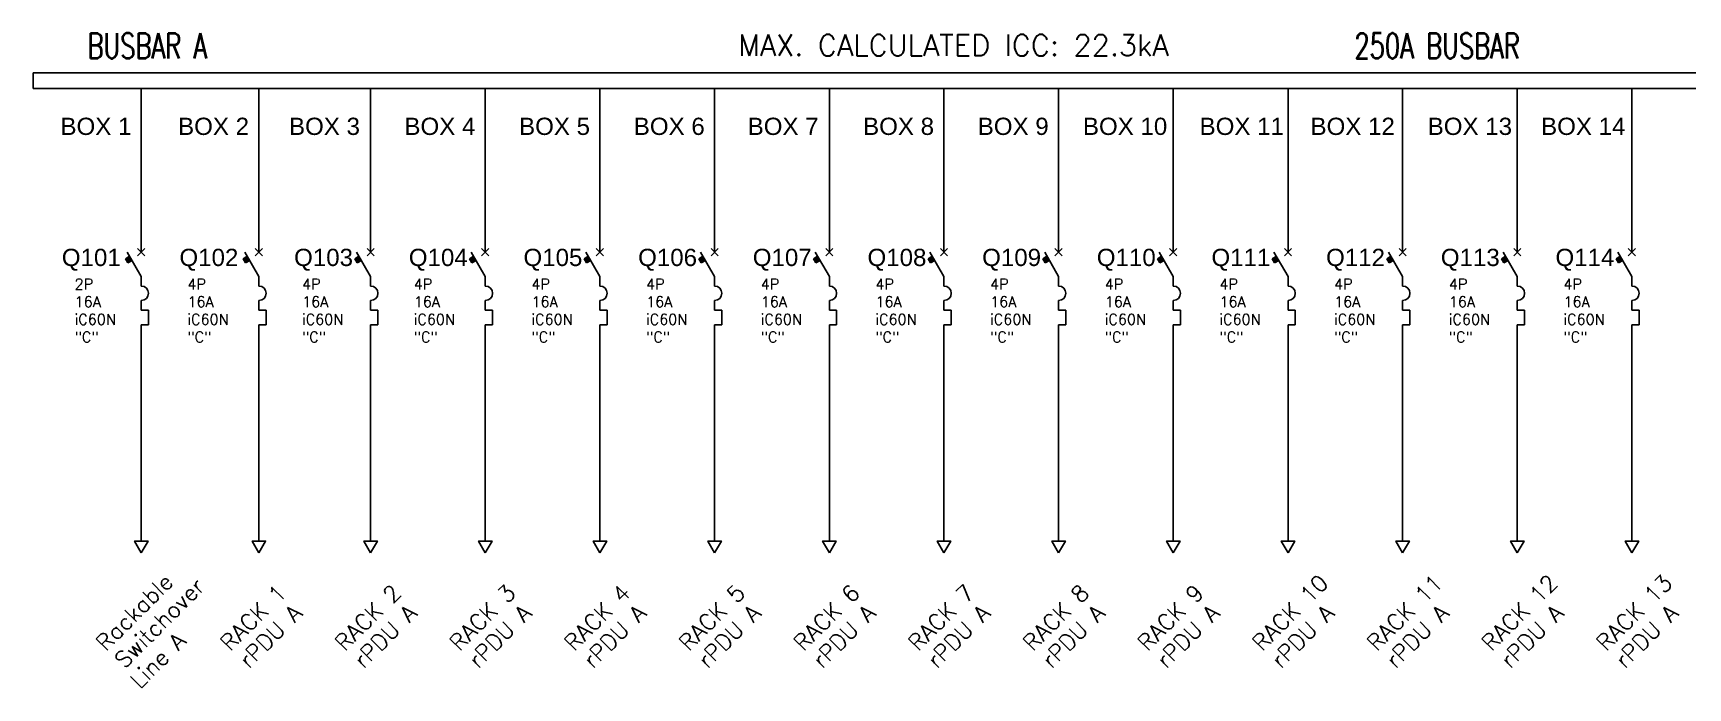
# Model space of a CAD drawing. Header units: inches. Extents: x 86 to 1426, y 63 to 696.
# Drawn here: x 87.1 to 282.6, y 462 to 539.4 of the extents above; entities that cross this region are included whole.
import ezdxf

# ---------------------------------------------------------------- set-up
doc = ezdxf.new("R2010")
doc.units = ezdxf.units.IN
doc.header["$MEASUREMENT"] = 0
doc.layers.get('0').update_dxf_attribs({"lineweight": 0, "plot": 0})
for name, color, linetype in [('ATEXT', 7, 'Continuous'), ('DIBUIX', 7, 'Continuous'), ('Líneas', 122, 'Continuous'), ('TEXTE', 7, 'Continuous')]:
    doc.layers.add(name, color=color, linetype=linetype)
doc.styles.add('Estilo1', font='arial.ttf')
doc.styles.add('NORMAL', font='simplex', dxfattribs={"width": 0.7})
doc.styles.add('RomanS', font='romans.shx')

msp = doc.modelspace()

# ---------------------------------------------------------------- linework, layer by layer
at = {"layer": 'DIBUIX'}
for p, q in [((98.46, 513.04), (97.97, 512.76)), ((98.46, 513.04), (97.97, 512.76)), ((98.46, 513.04), (97.97, 512.76)), ((98.26, 512.26), (97.97, 512.76)), ((98.26, 512.26), (97.97, 512.76)), ((98.26, 512.26), (97.97, 512.76)), ((98.33, 512.3), (98.04, 512.8)), ((98.33, 512.3), (98.04, 512.8)), ((98.33, 512.3), (98.04, 512.8)), ((98.4, 512.34), (98.12, 512.84)), ((98.4, 512.34), (98.12, 512.84)), ((98.4, 512.34), (98.12, 512.84)), ((99.84, 510.67), (98.19, 513.54)), ((99.84, 510.67), (98.19, 513.54)), ((99.84, 510.67), (98.19, 513.54)), ((98.48, 512.39), (98.19, 512.88)), ((98.48, 512.39), (98.19, 512.88)), ((98.48, 512.39), (98.19, 512.88)), ((98.75, 512.54), (98.26, 512.26)), ((98.75, 512.54), (98.26, 512.26)), ((98.75, 512.54), (98.26, 512.26)), ((98.55, 512.43), (98.27, 512.93)), ((98.55, 512.43), (98.27, 512.93)), ((98.55, 512.43), (98.27, 512.93)), ((98.63, 512.47), (98.34, 512.97)), ((98.63, 512.47), (98.34, 512.97)), ((98.63, 512.47), (98.34, 512.97)), ((98.7, 512.51), (98.42, 513.01)), ((98.7, 512.51), (98.42, 513.01)), ((98.7, 512.51), (98.42, 513.01)), ((99.41, 513.97), (100.27, 513.11)), ((100.27, 513.97), (99.41, 513.11)), ((99.41, 513.97), (100.27, 513.11)), ((100.27, 513.97), (99.41, 513.11)), ((99.41, 513.97), (100.27, 513.11)), ((100.27, 513.97), (99.41, 513.11)), ((112.37, 513.04), (111.87, 512.76)), ((112.37, 513.04), (111.87, 512.76)), ((112.37, 513.04), (111.87, 512.76)), ((112.16, 512.26), (111.87, 512.76)), ((112.16, 512.26), (111.87, 512.76)), ((112.16, 512.26), (111.87, 512.76)), ((112.23, 512.3), (111.94, 512.8)), ((112.23, 512.3), (111.94, 512.8)), ((112.23, 512.3), (111.94, 512.8)), ((112.31, 512.34), (112.02, 512.84)), ((112.31, 512.34), (112.02, 512.84)), ((112.31, 512.34), (112.02, 512.84)), ((113.75, 510.67), (112.09, 513.54)), ((113.75, 510.67), (112.09, 513.54)), ((113.75, 510.67), (112.09, 513.54)), ((112.39, 512.39), (112.1, 512.88)), ((112.39, 512.39), (112.1, 512.88)), ((112.39, 512.39), (112.1, 512.88)), ((112.66, 512.54), (112.16, 512.26)), ((112.66, 512.54), (112.16, 512.26)), ((112.66, 512.54), (112.16, 512.26)), ((112.46, 512.43), (112.17, 512.93)), ((112.46, 512.43), (112.17, 512.93)), ((112.46, 512.43), (112.17, 512.93)), ((112.53, 512.47), (112.24, 512.97)), ((112.53, 512.47), (112.24, 512.97)), ((112.53, 512.47), (112.24, 512.97)), ((112.6, 512.51), (112.32, 513.01)), ((112.6, 512.51), (112.32, 513.01)), ((112.6, 512.51), (112.32, 513.01)), ((113.32, 513.97), (114.18, 513.11)), ((114.18, 513.97), (113.32, 513.11)), ((113.32, 513.97), (114.18, 513.11)), ((114.18, 513.97), (113.32, 513.11)), ((113.32, 513.97), (114.18, 513.11)), ((114.18, 513.97), (113.32, 513.11)), ((125.57, 513.04), (125.07, 512.76)), ((125.57, 513.04), (125.07, 512.76)), ((125.57, 513.04), (125.07, 512.76)), ((125.36, 512.26), (125.07, 512.76)), ((125.36, 512.26), (125.07, 512.76)), ((125.36, 512.26), (125.07, 512.76)), ((125.43, 512.3), (125.15, 512.8)), ((125.43, 512.3), (125.15, 512.8)), ((125.43, 512.3), (125.15, 512.8)), ((125.51, 512.34), (125.22, 512.84)), ((125.51, 512.34), (125.22, 512.84)), ((125.51, 512.34), (125.22, 512.84)), ((126.95, 510.67), (125.29, 513.54)), ((126.95, 510.67), (125.29, 513.54)), ((126.95, 510.67), (125.29, 513.54)), ((125.59, 512.39), (125.3, 512.88)), ((125.59, 512.39), (125.3, 512.88)), ((125.59, 512.39), (125.3, 512.88)), ((125.86, 512.54), (125.36, 512.26)), ((125.86, 512.54), (125.36, 512.26)), ((125.86, 512.54), (125.36, 512.26)), ((125.66, 512.43), (125.37, 512.93)), ((125.66, 512.43), (125.37, 512.93)), ((125.66, 512.43), (125.37, 512.93)), ((125.73, 512.47), (125.44, 512.97)), ((125.73, 512.47), (125.44, 512.97)), ((125.73, 512.47), (125.44, 512.97)), ((125.8, 512.51), (125.52, 513.01)), ((125.8, 512.51), (125.52, 513.01)), ((125.8, 512.51), (125.52, 513.01)), ((126.52, 513.97), (127.38, 513.11)), ((127.38, 513.97), (126.52, 513.11)), ((126.52, 513.97), (127.38, 513.11)), ((127.38, 513.97), (126.52, 513.11)), ((126.52, 513.97), (127.38, 513.11)), ((127.38, 513.97), (126.52, 513.11)), ((139.12, 513.04), (138.63, 512.76)), ((139.12, 513.04), (138.63, 512.76)), ((139.12, 513.04), (138.63, 512.76)), ((138.91, 512.26), (138.63, 512.76)), ((138.91, 512.26), (138.63, 512.76)), ((138.91, 512.26), (138.63, 512.76)), ((138.99, 512.3), (138.7, 512.8)), ((138.99, 512.3), (138.7, 512.8)), ((138.99, 512.3), (138.7, 512.8)), ((139.06, 512.34), (138.77, 512.84)), ((139.06, 512.34), (138.77, 512.84)), ((139.06, 512.34), (138.77, 512.84)), ((140.5, 510.67), (138.84, 513.54)), ((140.5, 510.67), (138.84, 513.54)), ((140.5, 510.67), (138.84, 513.54)), ((139.14, 512.39), (138.85, 512.88)), ((139.14, 512.39), (138.85, 512.88)), ((139.14, 512.39), (138.85, 512.88)), ((139.41, 512.54), (138.91, 512.26)), ((139.41, 512.54), (138.91, 512.26)), ((139.41, 512.54), (138.91, 512.26)), ((139.21, 512.43), (138.93, 512.93)), ((139.21, 512.43), (138.93, 512.93)), ((139.21, 512.43), (138.93, 512.93)), ((139.28, 512.47), (139, 512.97)), ((139.28, 512.47), (139, 512.97)), ((139.28, 512.47), (139, 512.97)), ((139.35, 512.51), (139.07, 513.01)), ((139.35, 512.51), (139.07, 513.01)), ((139.35, 512.51), (139.07, 513.01)), ((140.07, 513.97), (140.93, 513.11)), ((140.93, 513.97), (140.07, 513.11)), ((140.07, 513.97), (140.93, 513.11)), ((140.93, 513.97), (140.07, 513.11)), ((140.07, 513.97), (140.93, 513.11)), ((140.93, 513.97), (140.07, 513.11)), ((152.67, 513.04), (152.18, 512.76)), ((152.67, 513.04), (152.18, 512.76)), ((152.67, 513.04), (152.18, 512.76)), ((152.47, 512.26), (152.18, 512.76)), ((152.47, 512.26), (152.18, 512.76)), ((152.47, 512.26), (152.18, 512.76)), ((152.54, 512.3), (152.25, 512.8)), ((152.54, 512.3), (152.25, 512.8)), ((152.54, 512.3), (152.25, 512.8)), ((152.61, 512.34), (152.33, 512.84)), ((152.61, 512.34), (152.33, 512.84)), ((152.61, 512.34), (152.33, 512.84)), ((154.05, 510.67), (152.4, 513.54)), ((154.05, 510.67), (152.4, 513.54)), ((154.05, 510.67), (152.4, 513.54)), ((152.69, 512.39), (152.4, 512.88)), ((152.69, 512.39), (152.4, 512.88)), ((152.69, 512.39), (152.4, 512.88)), ((152.96, 512.54), (152.47, 512.26)), ((152.96, 512.54), (152.47, 512.26)), ((152.96, 512.54), (152.47, 512.26)), ((152.76, 512.43), (152.48, 512.93)), ((152.76, 512.43), (152.48, 512.93)), ((152.76, 512.43), (152.48, 512.93)), ((152.84, 512.47), (152.55, 512.97)), ((152.84, 512.47), (152.55, 512.97)), ((152.84, 512.47), (152.55, 512.97)), ((152.91, 512.51), (152.63, 513.01)), ((152.91, 512.51), (152.63, 513.01)), ((152.91, 512.51), (152.63, 513.01)), ((153.62, 513.97), (154.48, 513.11)), ((154.48, 513.97), (153.62, 513.11)), ((153.62, 513.97), (154.48, 513.11)), ((154.48, 513.97), (153.62, 513.11)), ((153.62, 513.97), (154.48, 513.11)), ((154.48, 513.97), (153.62, 513.11)), ((166.22, 513.04), (165.73, 512.76)), ((166.22, 513.04), (165.73, 512.76)), ((166.22, 513.04), (165.73, 512.76)), ((166.02, 512.26), (165.73, 512.76)), ((166.02, 512.26), (165.73, 512.76)), ((166.02, 512.26), (165.73, 512.76)), ((166.09, 512.3), (165.8, 512.8)), ((166.09, 512.3), (165.8, 512.8)), ((166.09, 512.3), (165.8, 512.8)), ((166.17, 512.34), (165.88, 512.84)), ((166.17, 512.34), (165.88, 512.84)), ((166.17, 512.34), (165.88, 512.84)), ((167.6, 510.67), (165.95, 513.54)), ((167.6, 510.67), (165.95, 513.54)), ((167.6, 510.67), (165.95, 513.54)), ((166.24, 512.39), (165.95, 512.88)), ((166.24, 512.39), (165.95, 512.88)), ((166.24, 512.39), (165.95, 512.88)), ((166.51, 512.54), (166.02, 512.26)), ((166.51, 512.54), (166.02, 512.26)), ((166.51, 512.54), (166.02, 512.26)), ((166.31, 512.43), (166.03, 512.93)), ((166.31, 512.43), (166.03, 512.93)), ((166.31, 512.43), (166.03, 512.93)), ((166.39, 512.47), (166.1, 512.97)), ((166.39, 512.47), (166.1, 512.97)), ((166.39, 512.47), (166.1, 512.97)), ((166.46, 512.51), (166.18, 513.01)), ((166.46, 512.51), (166.18, 513.01)), ((166.46, 512.51), (166.18, 513.01)), ((167.18, 513.97), (168.03, 513.11)), ((168.03, 513.97), (167.18, 513.11)), ((167.18, 513.97), (168.03, 513.11)), ((168.03, 513.97), (167.18, 513.11)), ((167.18, 513.97), (168.03, 513.11)), ((168.03, 513.97), (167.18, 513.11)), ((179.78, 513.04), (179.28, 512.76)), ((179.78, 513.04), (179.28, 512.76)), ((179.78, 513.04), (179.28, 512.76)), ((179.57, 512.26), (179.28, 512.76)), ((179.57, 512.26), (179.28, 512.76)), ((179.57, 512.26), (179.28, 512.76)), ((179.64, 512.3), (179.35, 512.8)), ((179.64, 512.3), (179.35, 512.8)), ((179.64, 512.3), (179.35, 512.8)), ((179.72, 512.34), (179.43, 512.84)), ((179.72, 512.34), (179.43, 512.84)), ((179.72, 512.34), (179.43, 512.84)), ((181.16, 510.67), (179.5, 513.54)), ((181.16, 510.67), (179.5, 513.54)), ((181.16, 510.67), (179.5, 513.54)), ((179.8, 512.39), (179.51, 512.88)), ((179.8, 512.39), (179.51, 512.88)), ((179.8, 512.39), (179.51, 512.88)), ((180.06, 512.54), (179.57, 512.26)), ((180.06, 512.54), (179.57, 512.26)), ((180.06, 512.54), (179.57, 512.26)), ((179.87, 512.43), (179.58, 512.93)), ((179.87, 512.43), (179.58, 512.93)), ((179.87, 512.43), (179.58, 512.93)), ((179.94, 512.47), (179.65, 512.97)), ((179.94, 512.47), (179.65, 512.97)), ((179.94, 512.47), (179.65, 512.97)), ((180.01, 512.51), (179.73, 513.01)), ((180.01, 512.51), (179.73, 513.01)), ((180.01, 512.51), (179.73, 513.01)), ((180.73, 513.97), (181.59, 513.11)), ((181.59, 513.97), (180.73, 513.11)), ((180.73, 513.97), (181.59, 513.11)), ((181.59, 513.97), (180.73, 513.11)), ((180.73, 513.97), (181.59, 513.11)), ((181.59, 513.97), (180.73, 513.11)), ((193.33, 513.04), (192.84, 512.76)), ((193.33, 513.04), (192.84, 512.76)), ((193.33, 513.04), (192.84, 512.76)), ((193.12, 512.26), (192.84, 512.76)), ((193.12, 512.26), (192.84, 512.76)), ((193.12, 512.26), (192.84, 512.76)), ((193.19, 512.3), (192.91, 512.8)), ((193.19, 512.3), (192.91, 512.8)), ((193.19, 512.3), (192.91, 512.8)), ((193.27, 512.34), (192.98, 512.84)), ((193.27, 512.34), (192.98, 512.84)), ((193.27, 512.34), (192.98, 512.84)), ((194.71, 510.67), (193.05, 513.54)), ((194.71, 510.67), (193.05, 513.54)), ((194.71, 510.67), (193.05, 513.54)), ((193.35, 512.39), (193.06, 512.88)), ((193.35, 512.39), (193.06, 512.88)), ((193.35, 512.39), (193.06, 512.88)), ((193.62, 512.54), (193.12, 512.26)), ((193.62, 512.54), (193.12, 512.26)), ((193.62, 512.54), (193.12, 512.26)), ((193.42, 512.43), (193.14, 512.93)), ((193.42, 512.43), (193.14, 512.93)), ((193.42, 512.43), (193.14, 512.93)), ((193.49, 512.47), (193.21, 512.97)), ((193.49, 512.47), (193.21, 512.97)), ((193.49, 512.47), (193.21, 512.97)), ((193.56, 512.51), (193.28, 513.01)), ((193.56, 512.51), (193.28, 513.01)), ((193.56, 512.51), (193.28, 513.01)), ((194.28, 513.97), (195.14, 513.11)), ((195.14, 513.97), (194.28, 513.11)), ((194.28, 513.97), (195.14, 513.11)), ((195.14, 513.97), (194.28, 513.11)), ((194.28, 513.97), (195.14, 513.11)), ((195.14, 513.97), (194.28, 513.11)), ((206.88, 513.04), (206.39, 512.76)), ((206.88, 513.04), (206.39, 512.76)), ((206.88, 513.04), (206.39, 512.76)), ((206.68, 512.26), (206.39, 512.76)), ((206.68, 512.26), (206.39, 512.76)), ((206.68, 512.26), (206.39, 512.76)), ((206.75, 512.3), (206.46, 512.8)), ((206.75, 512.3), (206.46, 512.8)), ((206.75, 512.3), (206.46, 512.8)), ((206.82, 512.34), (206.54, 512.84)), ((206.82, 512.34), (206.54, 512.84)), ((206.82, 512.34), (206.54, 512.84)), ((208.26, 510.67), (206.61, 513.54)), ((208.26, 510.67), (206.61, 513.54)), ((208.26, 510.67), (206.61, 513.54)), ((206.9, 512.39), (206.61, 512.88)), ((206.9, 512.39), (206.61, 512.88)), ((206.9, 512.39), (206.61, 512.88)), ((207.17, 512.54), (206.68, 512.26)), ((207.17, 512.54), (206.68, 512.26)), ((207.17, 512.54), (206.68, 512.26)), ((206.97, 512.43), (206.69, 512.93)), ((206.97, 512.43), (206.69, 512.93)), ((206.97, 512.43), (206.69, 512.93)), ((207.05, 512.47), (206.76, 512.97)), ((207.05, 512.47), (206.76, 512.97)), ((207.05, 512.47), (206.76, 512.97)), ((207.12, 512.51), (206.84, 513.01)), ((207.12, 512.51), (206.84, 513.01)), ((207.12, 512.51), (206.84, 513.01)), ((207.83, 513.97), (208.69, 513.11)), ((208.69, 513.97), (207.83, 513.11)), ((207.83, 513.97), (208.69, 513.11)), ((208.69, 513.97), (207.83, 513.11)), ((207.83, 513.97), (208.69, 513.11)), ((208.69, 513.97), (207.83, 513.11)), ((220.43, 513.04), (219.94, 512.76)), ((220.43, 513.04), (219.94, 512.76)), ((220.43, 513.04), (219.94, 512.76)), ((220.23, 512.26), (219.94, 512.76)), ((220.23, 512.26), (219.94, 512.76)), ((220.23, 512.26), (219.94, 512.76)), ((220.3, 512.3), (220.01, 512.8)), ((220.3, 512.3), (220.01, 512.8)), ((220.3, 512.3), (220.01, 512.8)), ((220.38, 512.34), (220.09, 512.84)), ((220.38, 512.34), (220.09, 512.84)), ((220.38, 512.34), (220.09, 512.84)), ((221.81, 510.67), (220.16, 513.54)), ((221.81, 510.67), (220.16, 513.54)), ((221.81, 510.67), (220.16, 513.54)), ((220.45, 512.39), (220.16, 512.88)), ((220.45, 512.39), (220.16, 512.88)), ((220.45, 512.39), (220.16, 512.88)), ((220.72, 512.54), (220.23, 512.26)), ((220.72, 512.54), (220.23, 512.26)), ((220.72, 512.54), (220.23, 512.26)), ((220.52, 512.43), (220.24, 512.93)), ((220.52, 512.43), (220.24, 512.93)), ((220.52, 512.43), (220.24, 512.93)), ((220.6, 512.47), (220.31, 512.97)), ((220.6, 512.47), (220.31, 512.97)), ((220.6, 512.47), (220.31, 512.97)), ((220.67, 512.51), (220.39, 513.01)), ((220.67, 512.51), (220.39, 513.01)), ((220.67, 512.51), (220.39, 513.01)), ((221.38, 513.97), (222.24, 513.11)), ((222.24, 513.97), (221.38, 513.11)), ((221.38, 513.97), (222.24, 513.11)), ((222.24, 513.97), (221.38, 513.11)), ((221.38, 513.97), (222.24, 513.11)), ((222.24, 513.97), (221.38, 513.11)), ((233.99, 513.04), (233.49, 512.76)), ((233.99, 513.04), (233.49, 512.76)), ((233.99, 513.04), (233.49, 512.76)), ((233.78, 512.26), (233.49, 512.76)), ((233.78, 512.26), (233.49, 512.76)), ((233.78, 512.26), (233.49, 512.76)), ((233.85, 512.3), (233.56, 512.8)), ((233.85, 512.3), (233.56, 512.8)), ((233.85, 512.3), (233.56, 512.8)), ((233.93, 512.34), (233.64, 512.84)), ((233.93, 512.34), (233.64, 512.84)), ((233.93, 512.34), (233.64, 512.84)), ((235.37, 510.67), (233.71, 513.54)), ((235.37, 510.67), (233.71, 513.54)), ((235.37, 510.67), (233.71, 513.54)), ((234, 512.39), (233.72, 512.88)), ((234, 512.39), (233.72, 512.88)), ((234, 512.39), (233.72, 512.88)), ((234.27, 512.54), (233.78, 512.26)), ((234.27, 512.54), (233.78, 512.26)), ((234.27, 512.54), (233.78, 512.26)), ((234.07, 512.43), (233.79, 512.93)), ((234.07, 512.43), (233.79, 512.93)), ((234.07, 512.43), (233.79, 512.93)), ((234.15, 512.47), (233.86, 512.97)), ((234.15, 512.47), (233.86, 512.97)), ((234.15, 512.47), (233.86, 512.97)), ((234.22, 512.51), (233.94, 513.01)), ((234.22, 512.51), (233.94, 513.01)), ((234.22, 512.51), (233.94, 513.01)), ((234.94, 513.97), (235.79, 513.11)), ((235.79, 513.97), (234.94, 513.11)), ((234.94, 513.97), (235.79, 513.11)), ((235.79, 513.97), (234.94, 513.11)), ((234.94, 513.97), (235.79, 513.11)), ((235.79, 513.97), (234.94, 513.11)), ((247.54, 513.04), (247.05, 512.76)), ((247.54, 513.04), (247.05, 512.76)), ((247.54, 513.04), (247.05, 512.76)), ((247.33, 512.26), (247.05, 512.76)), ((247.33, 512.26), (247.05, 512.76)), ((247.33, 512.26), (247.05, 512.76)), ((247.4, 512.3), (247.12, 512.8)), ((247.4, 512.3), (247.12, 512.8)), ((247.4, 512.3), (247.12, 512.8)), ((247.48, 512.34), (247.19, 512.84)), ((247.48, 512.34), (247.19, 512.84)), ((247.48, 512.34), (247.19, 512.84)), ((248.92, 510.67), (247.26, 513.54)), ((248.92, 510.67), (247.26, 513.54)), ((248.92, 510.67), (247.26, 513.54)), ((247.56, 512.39), (247.27, 512.88)), ((247.56, 512.39), (247.27, 512.88)), ((247.56, 512.39), (247.27, 512.88)), ((247.83, 512.54), (247.33, 512.26)), ((247.83, 512.54), (247.33, 512.26)), ((247.83, 512.54), (247.33, 512.26)), ((247.63, 512.43), (247.35, 512.93)), ((247.63, 512.43), (247.35, 512.93)), ((247.63, 512.43), (247.35, 512.93)), ((247.7, 512.47), (247.42, 512.97)), ((247.7, 512.47), (247.42, 512.97)), ((247.7, 512.47), (247.42, 512.97)), ((247.77, 512.51), (247.49, 513.01)), ((247.77, 512.51), (247.49, 513.01)), ((247.77, 512.51), (247.49, 513.01)), ((248.49, 513.97), (249.35, 513.11)), ((249.35, 513.97), (248.49, 513.11)), ((248.49, 513.97), (249.35, 513.11)), ((249.35, 513.97), (248.49, 513.11)), ((248.49, 513.97), (249.35, 513.11)), ((249.35, 513.97), (248.49, 513.11)), ((261.09, 513.04), (260.6, 512.76)), ((261.09, 513.04), (260.6, 512.76)), ((261.09, 513.04), (260.6, 512.76)), ((260.89, 512.26), (260.6, 512.76)), ((260.89, 512.26), (260.6, 512.76)), ((260.89, 512.26), (260.6, 512.76)), ((260.96, 512.3), (260.67, 512.8)), ((260.96, 512.3), (260.67, 512.8)), ((260.96, 512.3), (260.67, 512.8)), ((261.03, 512.34), (260.74, 512.84)), ((261.03, 512.34), (260.74, 512.84)), ((261.03, 512.34), (260.74, 512.84)), ((262.47, 510.67), (260.81, 513.54)), ((262.47, 510.67), (260.81, 513.54)), ((262.47, 510.67), (260.81, 513.54)), ((261.11, 512.39), (260.82, 512.88)), ((261.11, 512.39), (260.82, 512.88)), ((261.11, 512.39), (260.82, 512.88)), ((261.38, 512.54), (260.89, 512.26)), ((261.38, 512.54), (260.89, 512.26)), ((261.38, 512.54), (260.89, 512.26)), ((261.18, 512.43), (260.9, 512.93)), ((261.18, 512.43), (260.9, 512.93)), ((261.18, 512.43), (260.9, 512.93)), ((261.26, 512.47), (260.97, 512.97)), ((261.26, 512.47), (260.97, 512.97)), ((261.26, 512.47), (260.97, 512.97)), ((261.33, 512.51), (261.04, 513.01)), ((261.33, 512.51), (261.04, 513.01)), ((261.33, 512.51), (261.04, 513.01)), ((262.04, 513.97), (262.9, 513.11)), ((262.9, 513.97), (262.04, 513.11)), ((262.04, 513.97), (262.9, 513.11)), ((262.9, 513.97), (262.04, 513.11)), ((262.04, 513.97), (262.9, 513.11)), ((262.9, 513.97), (262.04, 513.11)), ((274.64, 513.04), (274.15, 512.76)), ((274.64, 513.04), (274.15, 512.76)), ((274.64, 513.04), (274.15, 512.76)), ((274.44, 512.26), (274.15, 512.76)), ((274.44, 512.26), (274.15, 512.76)), ((274.44, 512.26), (274.15, 512.76)), ((274.51, 512.3), (274.22, 512.8)), ((274.51, 512.3), (274.22, 512.8)), ((274.51, 512.3), (274.22, 512.8)), ((274.59, 512.34), (274.3, 512.84)), ((274.59, 512.34), (274.3, 512.84)), ((274.59, 512.34), (274.3, 512.84)), ((276.02, 510.67), (274.37, 513.54)), ((276.02, 510.67), (274.37, 513.54)), ((276.02, 510.67), (274.37, 513.54)), ((274.66, 512.39), (274.37, 512.88)), ((274.66, 512.39), (274.37, 512.88)), ((274.66, 512.39), (274.37, 512.88)), ((274.93, 512.54), (274.44, 512.26)), ((274.93, 512.54), (274.44, 512.26)), ((274.93, 512.54), (274.44, 512.26)), ((274.73, 512.43), (274.45, 512.93)), ((274.73, 512.43), (274.45, 512.93)), ((274.73, 512.43), (274.45, 512.93)), ((274.81, 512.47), (274.52, 512.97)), ((274.81, 512.47), (274.52, 512.97)), ((274.81, 512.47), (274.52, 512.97)), ((274.88, 512.51), (274.6, 513.01)), ((274.88, 512.51), (274.6, 513.01)), ((274.88, 512.51), (274.6, 513.01)), ((275.59, 513.97), (276.45, 513.11)), ((276.45, 513.97), (275.59, 513.11)), ((275.59, 513.97), (276.45, 513.11)), ((276.45, 513.97), (275.59, 513.11)), ((275.59, 513.97), (276.45, 513.11)), ((276.45, 513.97), (275.59, 513.11)), ((99.84, 509.53), (99.84, 510.67)), ((113.75, 509.53), (113.75, 510.67)), ((126.95, 509.53), (126.95, 510.67)), ((140.5, 509.53), (140.5, 510.67)), ((154.05, 509.53), (154.05, 510.67)), ((167.6, 509.53), (167.6, 510.67)), ((181.16, 509.53), (181.16, 510.67)), ((194.71, 509.53), (194.71, 510.67)), ((208.26, 509.53), (208.26, 510.67)), ((221.81, 509.53), (221.81, 510.67)), ((235.37, 509.53), (235.37, 510.67)), ((248.92, 509.53), (248.92, 510.67)), ((262.47, 509.53), (262.47, 510.67)), ((276.02, 509.53), (276.02, 510.67)), ((99.84, 507.81), (99.84, 506.67)), ((100.7, 506.67), (99.84, 506.67)), ((100.7, 506.67), (99.84, 506.67)), ((100.7, 506.67), (99.84, 506.67)), ((100.7, 506.67), (100.7, 504.95)), ((100.7, 506.67), (100.7, 504.95)), ((100.7, 506.67), (100.7, 504.95)), ((113.75, 507.81), (113.75, 506.67)), ((114.6, 506.67), (113.75, 506.67)), ((114.6, 506.67), (113.75, 506.67)), ((114.6, 506.67), (113.75, 506.67)), ((114.6, 506.67), (114.6, 504.95)), ((114.6, 506.67), (114.6, 504.95)), ((114.6, 506.67), (114.6, 504.95)), ((126.95, 507.81), (126.95, 506.67)), ((127.8, 506.67), (126.95, 506.67)), ((127.8, 506.67), (126.95, 506.67)), ((127.8, 506.67), (126.95, 506.67)), ((127.8, 506.67), (127.8, 504.95)), ((127.8, 506.67), (127.8, 504.95)), ((127.8, 506.67), (127.8, 504.95)), ((140.5, 507.81), (140.5, 506.67)), ((141.36, 506.67), (140.5, 506.67)), ((141.36, 506.67), (140.5, 506.67)), ((141.36, 506.67), (140.5, 506.67)), ((141.36, 506.67), (141.36, 504.95)), ((141.36, 506.67), (141.36, 504.95)), ((141.36, 506.67), (141.36, 504.95)), ((154.05, 507.81), (154.05, 506.67)), ((154.91, 506.67), (154.05, 506.67)), ((154.91, 506.67), (154.05, 506.67)), ((154.91, 506.67), (154.05, 506.67)), ((154.91, 506.67), (154.91, 504.95)), ((154.91, 506.67), (154.91, 504.95)), ((154.91, 506.67), (154.91, 504.95)), ((167.6, 507.81), (167.6, 506.67)), ((168.46, 506.67), (167.6, 506.67)), ((168.46, 506.67), (167.6, 506.67)), ((168.46, 506.67), (167.6, 506.67)), ((168.46, 506.67), (168.46, 504.95)), ((168.46, 506.67), (168.46, 504.95)), ((168.46, 506.67), (168.46, 504.95)), ((181.16, 507.81), (181.16, 506.67)), ((182.01, 506.67), (181.16, 506.67)), ((182.01, 506.67), (181.16, 506.67)), ((182.01, 506.67), (181.16, 506.67)), ((182.01, 506.67), (182.01, 504.95)), ((182.01, 506.67), (182.01, 504.95)), ((182.01, 506.67), (182.01, 504.95)), ((194.71, 507.81), (194.71, 506.67)), ((195.57, 506.67), (194.71, 506.67)), ((195.57, 506.67), (194.71, 506.67)), ((195.57, 506.67), (194.71, 506.67)), ((195.57, 506.67), (195.57, 504.95)), ((195.57, 506.67), (195.57, 504.95)), ((195.57, 506.67), (195.57, 504.95)), ((208.26, 507.81), (208.26, 506.67)), ((209.12, 506.67), (208.26, 506.67)), ((209.12, 506.67), (208.26, 506.67)), ((209.12, 506.67), (208.26, 506.67)), ((209.12, 506.67), (209.12, 504.95)), ((209.12, 506.67), (209.12, 504.95)), ((209.12, 506.67), (209.12, 504.95)), ((221.81, 507.81), (221.81, 506.67)), ((222.67, 506.67), (221.81, 506.67)), ((222.67, 506.67), (221.81, 506.67)), ((222.67, 506.67), (221.81, 506.67)), ((222.67, 506.67), (222.67, 504.95)), ((222.67, 506.67), (222.67, 504.95)), ((222.67, 506.67), (222.67, 504.95)), ((235.37, 507.81), (235.37, 506.67)), ((236.22, 506.67), (235.37, 506.67)), ((236.22, 506.67), (235.37, 506.67)), ((236.22, 506.67), (235.37, 506.67)), ((236.22, 506.67), (236.22, 504.95)), ((236.22, 506.67), (236.22, 504.95)), ((236.22, 506.67), (236.22, 504.95)), ((248.92, 507.81), (248.92, 506.67)), ((249.78, 506.67), (248.92, 506.67)), ((249.78, 506.67), (248.92, 506.67)), ((249.78, 506.67), (248.92, 506.67)), ((249.78, 506.67), (249.78, 504.95)), ((249.78, 506.67), (249.78, 504.95)), ((249.78, 506.67), (249.78, 504.95)), ((262.47, 507.81), (262.47, 506.67)), ((263.33, 506.67), (262.47, 506.67)), ((263.33, 506.67), (262.47, 506.67)), ((263.33, 506.67), (262.47, 506.67)), ((263.33, 506.67), (263.33, 504.95)), ((263.33, 506.67), (263.33, 504.95)), ((263.33, 506.67), (263.33, 504.95)), ((276.02, 507.81), (276.02, 506.67)), ((276.88, 506.67), (276.02, 506.67)), ((276.88, 506.67), (276.02, 506.67)), ((276.88, 506.67), (276.02, 506.67)), ((276.88, 506.67), (276.88, 504.95)), ((276.88, 506.67), (276.88, 504.95)), ((276.88, 506.67), (276.88, 504.95)), ((100.7, 504.95), (99.84, 504.95)), ((114.6, 504.95), (113.75, 504.95)), ((127.8, 504.95), (126.95, 504.95)), ((141.36, 504.95), (140.5, 504.95)), ((154.91, 504.95), (154.05, 504.95)), ((168.46, 504.95), (167.6, 504.95)), ((182.01, 504.95), (181.16, 504.95)), ((195.57, 504.95), (194.71, 504.95)), ((209.12, 504.95), (208.26, 504.95)), ((222.67, 504.95), (221.81, 504.95)), ((236.22, 504.95), (235.37, 504.95)), ((249.78, 504.95), (248.92, 504.95)), ((263.33, 504.95), (262.47, 504.95)), ((276.88, 504.95), (276.02, 504.95))]:
    msp.add_line(p, q, dxfattribs=at)
for centre in [(99.84, 508.67), (99.84, 508.67), (99.84, 508.67), (113.75, 508.67), (113.75, 508.67), (113.75, 508.67), (126.95, 508.67), (126.95, 508.67), (126.95, 508.67), (140.5, 508.67), (140.5, 508.67), (140.5, 508.67), (154.05, 508.67), (154.05, 508.67), (154.05, 508.67), (167.6, 508.67), (167.6, 508.67), (167.6, 508.67), (181.16, 508.67), (181.16, 508.67), (181.16, 508.67), (194.71, 508.67), (194.71, 508.67), (194.71, 508.67), (208.26, 508.67), (208.26, 508.67), (208.26, 508.67), (221.81, 508.67), (221.81, 508.67), (221.81, 508.67), (235.37, 508.67), (235.37, 508.67), (235.37, 508.67), (248.92, 508.67), (248.92, 508.67), (248.92, 508.67), (262.47, 508.67), (262.47, 508.67), (262.47, 508.67), (276.02, 508.67), (276.02, 508.67), (276.02, 508.67)]:
    msp.add_arc(centre, 0.859, 270, 90, dxfattribs=at)
at = {"layer": 'Líneas', "color": 7}
for p, q in [((303.43, 534.72), (87.05, 534.72)), ((87.05, 534.72), (87.05, 532.85)), ((87.05, 532.85), (303.43, 532.85))]:
    msp.add_line(p, q, dxfattribs=at)
at = {"layer": 'Líneas'}
for p, q in [((99.84, 513.54), (99.84, 532.85)), ((113.75, 513.54), (113.75, 532.85)), ((126.95, 513.54), (126.95, 532.85)), ((140.5, 513.54), (140.5, 532.85)), ((154.05, 513.54), (154.05, 532.85)), ((167.6, 513.54), (167.6, 532.85)), ((181.16, 513.54), (181.16, 532.85)), ((194.71, 513.54), (194.71, 532.85)), ((208.26, 513.54), (208.26, 532.85)), ((221.81, 513.54), (221.81, 532.85)), ((235.37, 513.54), (235.37, 532.85)), ((248.92, 513.54), (248.92, 532.85)), ((262.47, 513.54), (262.47, 532.85)), ((276.02, 513.54), (276.02, 532.85)), ((99.84, 504.95), (99.84, 499.94)), ((113.75, 504.95), (113.75, 499.94)), ((126.95, 504.95), (126.95, 499.94)), ((140.5, 504.95), (140.5, 499.94)), ((154.05, 504.95), (154.05, 499.94)), ((167.6, 504.95), (167.6, 499.94)), ((181.16, 504.95), (181.16, 499.94)), ((194.71, 504.95), (194.71, 499.94)), ((208.26, 504.95), (208.26, 499.94)), ((221.81, 504.95), (221.81, 499.94)), ((235.37, 504.95), (235.37, 499.94)), ((248.92, 504.95), (248.92, 499.94)), ((262.47, 504.95), (262.47, 499.94)), ((276.02, 504.95), (276.02, 499.94)), ((99.84, 499.94), (99.84, 479.44)), ((113.75, 499.94), (113.75, 479.44)), ((126.95, 499.94), (126.95, 479.44)), ((140.5, 499.94), (140.5, 479.44)), ((154.05, 499.94), (154.05, 479.44)), ((167.6, 499.94), (167.6, 479.44)), ((181.16, 499.94), (181.16, 479.44)), ((194.71, 499.94), (194.71, 479.44)), ((208.26, 499.94), (208.26, 479.44)), ((221.81, 499.94), (221.81, 479.44)), ((235.37, 499.94), (235.37, 479.44)), ((248.92, 499.94), (248.92, 479.44)), ((262.47, 499.94), (262.47, 479.44)), ((276.02, 499.94), (276.02, 479.44))]:
    msp.add_line(p, q, dxfattribs=at)
at = {"layer": 'Líneas', "color": 7}
for points in [[(99.84, 478.02), (100.64, 479.4), (99.05, 479.4)], [(113.75, 478.02), (114.54, 479.4), (112.95, 479.4)], [(126.95, 478.02), (127.74, 479.4), (126.15, 479.4)], [(140.5, 478.02), (141.3, 479.4), (139.7, 479.4)], [(154.05, 478.02), (154.85, 479.4), (153.25, 479.4)], [(167.6, 478.02), (168.4, 479.4), (166.81, 479.4)], [(181.16, 478.02), (181.95, 479.4), (180.36, 479.4)], [(194.71, 478.02), (195.51, 479.4), (193.91, 479.4)], [(208.26, 478.02), (209.06, 479.4), (207.46, 479.4)], [(221.81, 478.02), (222.61, 479.4), (221.02, 479.4)], [(235.37, 478.02), (236.16, 479.4), (234.57, 479.4)], [(248.92, 478.02), (249.72, 479.4), (248.12, 479.4)], [(262.47, 478.02), (263.27, 479.4), (261.67, 479.4)], [(276.02, 478.02), (276.82, 479.4), (275.23, 479.4)]]:
    msp.add_lwpolyline(points, close=True, dxfattribs=at)

# ---------------------------------------------------------------- texts
at = {"style": 'NORMAL'}
msp.add_text('MAX. CALCULATED ICC: 22.3kA', height=2.5, dxfattribs=at).set_placement((170.38, 536.73))
at = {"layer": 'ATEXT', "char_height": 3, "width": 42.1793, "attachment_point": 4, "style": 'NORMAL'}
for s, insert in [('BUSBAR A', (93.48, 537.91)), ('250A BUSBAR', (243.22, 537.91))]:
    msp.add_mtext(s, dxfattribs=dict(at, insert=insert))
at = {"layer": 'Líneas', "color": 7, "style": 'NORMAL'}
for s, p in [('RACK 13', (272.97, 466.26)), ('Rackable', (95.65, 466.26)), ('Switchover', (97.86, 464.23)), ('RACK 1', (110.34, 466.26)), ('RACK 2', (123.89, 466.26)), ('RACK 3', (137.44, 466.26)), ('RACK 4', (151, 466.26)), ('RACK 5', (164.55, 466.26)), ('RACK 6', (178.1, 466.26)), ('RACK 7', (191.65, 466.26)), ('RACK 8', (205.21, 466.26)), ('RACK 9', (218.76, 466.26)), ('RACK 10', (232.31, 466.26)), ('RACK 11', (245.86, 466.26)), ('RACK 12', (259.42, 466.26)), ('rPDU A', (112.55, 464.23)), ('rPDU A', (126.11, 464.23)), ('rPDU A', (139.66, 464.23)), ('rPDU A', (153.21, 464.23)), ('rPDU A', (166.76, 464.23)), ('rPDU A', (180.32, 464.23)), ('rPDU A', (193.87, 464.23)), ('rPDU A', (207.42, 464.23)), ('rPDU A', (220.97, 464.23)), ('rPDU A', (234.53, 464.23)), ('rPDU A', (248.08, 464.23)), ('rPDU A', (261.63, 464.23)), ('rPDU A', (275.18, 464.23)), ('Line A', (99.68, 461.81))]:
    msp.add_text(s, height=1.925, rotation=45, dxfattribs=at).set_placement(p)
at = {"layer": 'Líneas', "color": 7, "char_height": 1.25, "width": 1.8322, "attachment_point": 1, "style": 'RomanS'}
for s, insert in [('2P\\P16A\\PiC60N "C"', (91.96, 510.38)), ('4P\\P16A\\PiC60N\\P"C"', (105.29, 510.38)), ('4P\\P16A\\PiC60N\\P"C"', (118.84, 510.38)), ('4P\\P16A\\PiC60N\\P"C"', (132.04, 510.38)), ('4P\\P16A\\PiC60N\\P"C"', (145.95, 510.38)), ('4P\\P16A\\PiC60N\\P"C"', (159.5, 510.38)), ('4P\\P16A\\PiC60N\\P"C"', (173.05, 510.38)), ('4P\\P16A\\PiC60N\\P"C"', (186.6, 510.38)), ('4P\\P16A\\PiC60N\\P"C"', (200.16, 510.38)), ('4P\\P16A\\PiC60N\\P"C"', (213.71, 510.38)), ('4P\\P16A\\PiC60N\\P"C"', (227.26, 510.38)), ('4P\\P16A\\PiC60N\\P"C"', (240.81, 510.38)), ('4P\\P16A\\PiC60N\\P"C"', (254.37, 510.38)), ('4P\\P16A\\PiC60N\\P"C"', (267.92, 510.38))]:
    msp.add_mtext(s, dxfattribs=dict(at, insert=insert))
at = {"layer": 'TEXTE', "color": 42, "style": 'Estilo1'}
for s, p in [('BOX 1', (90.29, 527.38)), ('BOX 2', (104.19, 527.38)), ('BOX 3', (117.3, 527.38)), ('BOX 4', (130.94, 527.38)), ('BOX 5', (144.49, 527.38)), ('BOX 6', (158.05, 527.38)), ('BOX 7', (171.51, 527.38)), ('BOX 8', (185.15, 527.38)), ('BOX 9', (198.7, 527.38)), ('BOX 10', (211.13, 527.38)), ('BOX 11', (224.92, 527.38)), ('BOX 12', (238.03, 527.38)), ('BOX 13', (251.88, 527.38)), ('BOX 14', (265.28, 527.38)), ('Q101', (90.45, 511.89)), ('Q102', (104.35, 511.89)), ('Q103', (117.9, 511.89)), ('Q104', (131.46, 511.89)), ('Q105', (145.01, 511.89)), ('Q106', (158.56, 511.89)), ('Q107', (172.11, 511.89)), ('Q108', (185.67, 511.89)), ('Q109', (199.22, 511.89)), ('Q110', (212.77, 511.89)), ('Q111', (226.32, 511.89)), ('Q112', (239.87, 511.89)), ('Q113', (253.43, 511.89)), ('Q114', (266.98, 511.89))]:
    msp.add_text(s, height=2.038, dxfattribs=at).set_placement(p)

doc.saveas('drawing.dxf')
